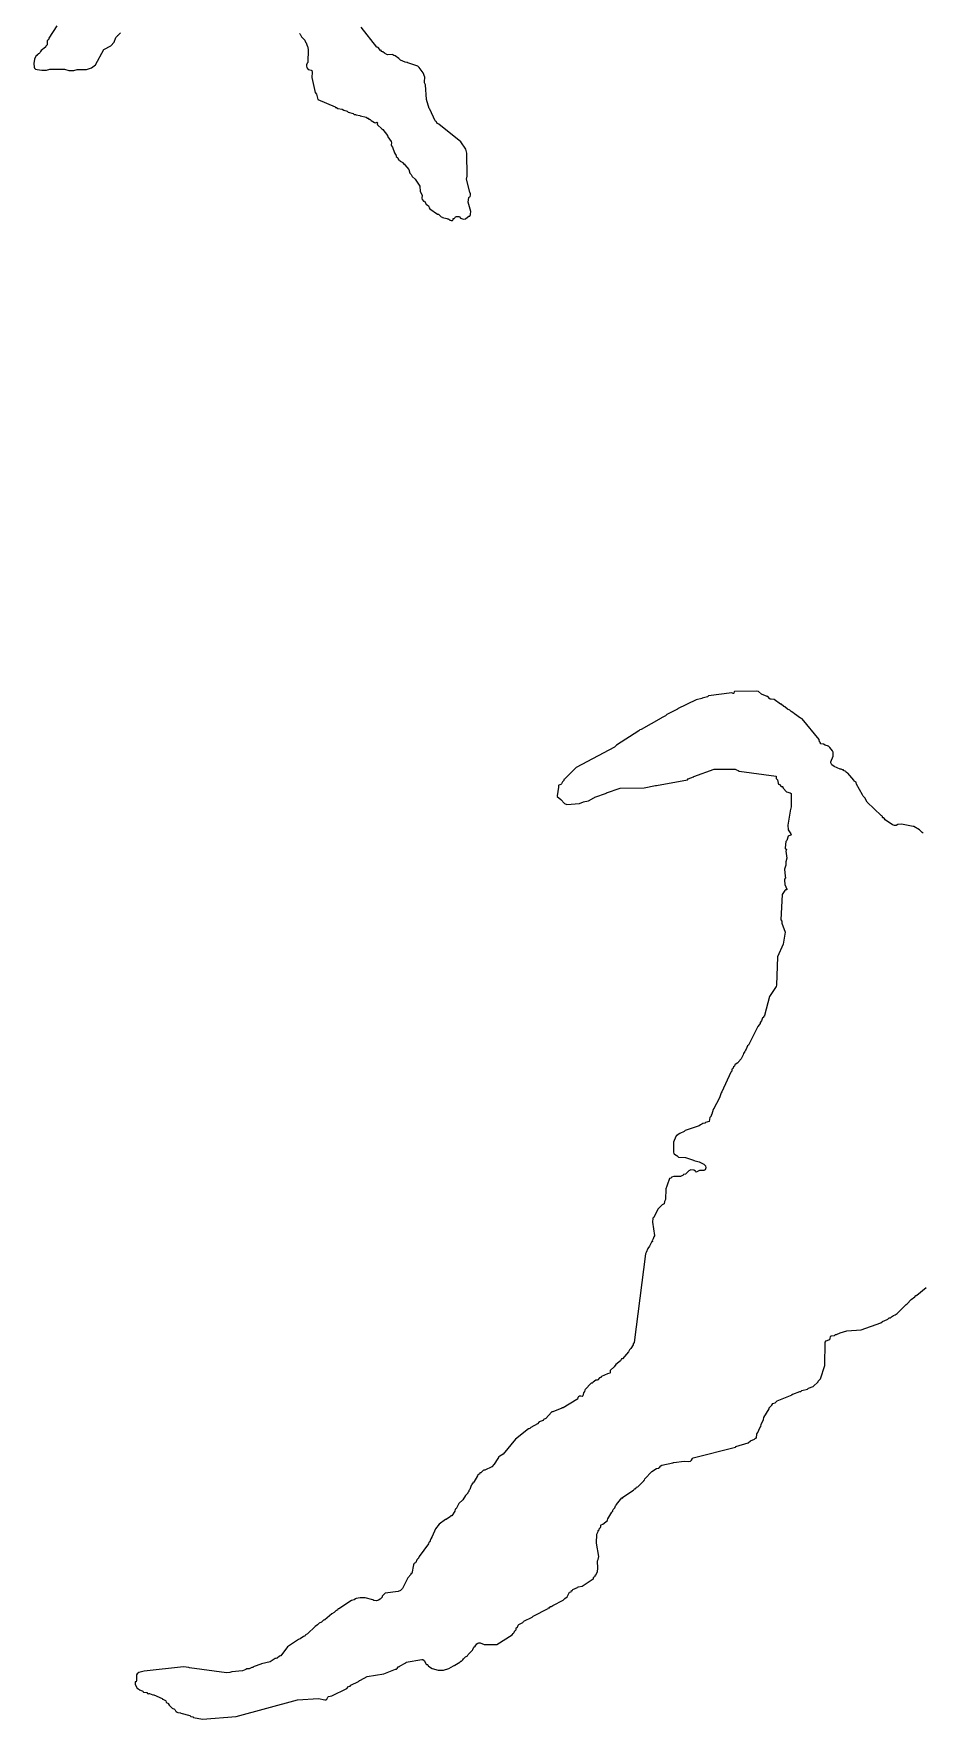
# Model space of a CAD drawing. Header units: inches. Extents: x -230 to 1081, y -574 to 1166.
# Drawn here: x 445.5 to 646.8, y -95.3 to 286.9 of the extents above; entities that cross this region are included whole.
import ezdxf

# ---------------------------------------------------------------- set-up
doc = ezdxf.new("R2010")
doc.units = ezdxf.units.IN
doc.header["$MEASUREMENT"] = 0
doc.layers.add('Layer 1', color=7, linetype='Continuous')

# ---------------------------------------------------------------- blocks, each defined once
blk = doc.blocks.new('block 2')
at = {"layer": 'Layer 1', "lineweight": 0}
for points in [[(512.11, -90.28), (512.28, -90.1), (513.02, -89.99), (516.41, -88.3), (516.83, -87.88), (517.15, -87.77), (517.36, -87.56), (519.06, -86.71), (519.27, -86.5), (519.34, -86.46), (519.5, -86.43), (521.04, -85.62), (524.82, -85.01), (527.42, -83.92), (527.64, -83.89), (527.74, -83.85), (527.83, -83.77), (528.06, -83.43), (528.13, -83.39), (528.3, -83.35), (528.37, -83.32), (528.52, -83.16), (529.6, -82.53), (529.81, -82.46), (529.83, -82.43), (529.83, -82.4), (529.86, -82.37), (533.4, -81.7), (533.67, -81.74), (533.94, -81.93), (534.41, -82.79), (534.48, -82.84), (534.65, -82.87), (534.73, -82.9), (534.78, -82.97), (534.88, -83.15), (534.94, -83.22), (535.79, -83.75), (537.13, -84.16), (538.3, -84.12), (539.51, -83.78), (540.58, -83.18), (540.82, -83.1), (540.84, -83.07), (540.85, -83.03), (540.87, -83.01), (542.03, -82.37), (542.06, -82.33), (542.11, -82.2), (542.14, -82.16), (542.22, -82.12), (542.38, -82.09), (542.46, -82.05), (542.73, -81.8), (542.85, -81.58), (543.3, -81.1), (543.73, -80.89), (543.94, -80.57), (544.89, -79.62), (544.96, -79.49), (545.1, -79.09), (545.2, -78.96), (545.53, -78.67), (545.9, -78.18), (546.1, -78.01), (546.37, -77.92), (546.6, -77.97), (547.54, -78.35), (550.4, -78.35), (553.9, -76.12), (554.1, -75.81), (554.31, -75.59), (554.35, -75.52), (554.38, -75.36), (554.42, -75.28), (554.49, -75.22), (554.67, -75.12), (554.74, -75.07), (554.8, -74.92), (554.81, -74.66), (554.84, -74.54), (554.88, -74.51), (555.01, -74.46), (555.06, -74.43), (555.26, -73.94), (555.37, -73.79), (556.33, -73.37), (556.38, -73.3), (556.48, -73.12), (556.54, -73.05), (558.44, -72.1), (558.66, -71.89), (562.04, -70.19), (562.07, -70.16), (562.12, -70.02), (562.15, -69.98), (562.2, -69.97), (562.31, -69.99), (562.36, -69.98), (562.39, -69.95), (562.44, -69.81), (562.47, -69.77), (562.57, -69.73), (562.79, -69.71), (562.89, -69.67), (563.1, -69.45), (565.43, -68.29), (565.86, -67.87), (566.38, -67.55), (566.91, -66.49), (566.98, -66.45), (567.16, -66.42), (567.23, -66.38), (567.27, -66.32), (567.3, -66.13), (567.34, -66.07), (567.38, -66.05), (567.5, -66.07), (567.55, -66.07), (567.58, -66.03), (567.63, -65.89), (567.66, -65.85), (568.67, -65.42), (568.68, -65.39), (568.69, -65.36), (568.71, -65.32), (568.95, -65.23), (569.77, -65.11), (572.04, -63.6), (572.16, -63.55), (572.21, -63.52), (572.42, -62.99), (572.46, -62.97), (572.59, -62.92), (572.63, -62.89), (572.67, -62.82), (572.7, -62.65), (572.74, -62.57), (572.78, -62.54), (572.91, -62.5), (572.95, -62.46), (573.23, -61.75), (573.33, -61.11), (573.24, -59.32), (573.37, -59.08), (573.52, -58.37), (572.98, -55.33), (573.09, -53.3), (573.37, -52.72), (573.38, -52.69), (573.37, -52.56), (573.37, -52.51), (573.58, -52.3), (573.6, -52.26), (573.58, -52.13), (573.58, -52.09), (573.65, -52), (573.83, -51.86), (573.9, -51.77), (573.96, -51.6), (574.01, -51.24), (574.08, -51.19), (574.43, -51.03), (575.49, -50.18), (575.53, -50.11), (575.6, -49.87), (576.5, -48.32), (576.66, -48.17), (576.7, -48.07), (576.72, -47.85), (576.76, -47.75), (577.17, -47.31), (577.29, -46.9), (577.44, -46.74), (577.47, -46.65), (577.5, -46.58), (578.77, -45.1), (578.82, -45.09), (578.94, -45.11), (578.98, -45.1), (579, -45.06), (578.97, -44.93), (578.98, -44.89), (581.42, -43.3), (581.44, -43.26), (581.5, -43.13), (581.53, -43.09), (581.6, -43.05), (581.76, -43.02), (581.84, -42.98), (581.9, -42.92), (582, -42.73), (582.06, -42.67), (582.37, -42.56), (583.75, -41.18), (583.76, -41.12), (583.79, -41.11), (583.83, -41.1), (583.86, -41.08), (583.96, -40.76), (585.55, -39.07), (586.61, -38.43), (587.01, -38.38), (587.14, -38.32), (587.27, -38.2), (587.56, -37.79), (587.77, -37.69), (590.31, -37.16), (590.45, -37.08), (590.53, -37.05), (592.84, -36.78), (593.76, -36.85), (594.2, -36.79), (594.34, -36.74), (594.53, -36.56), (594.74, -36.15), (594.87, -36), (604.5, -33.56), (604.56, -33.48), (604.61, -33.45), (607.36, -32.61), (607.89, -32.18), (608.84, -31.76), (608.87, -31.72), (608.95, -31.55), (608.99, -31.54), (609.12, -31.56), (609.16, -31.55), (609.27, -31.3), (609.31, -30.76), (609.37, -30.59), (609.6, -30.28), (610.01, -29.22), (610.22, -28.9), (610.33, -28.48), (610.86, -27.31), (610.96, -26.89), (612.12, -24.88), (612.14, -24.84), (612.12, -24.71), (612.12, -24.67), (612.76, -24.03), (612.97, -23.71), (613.5, -23.5), (613.93, -23.08), (617.31, -21.7), (617.32, -21.68), (617.31, -21.62), (617.31, -21.6), (617.35, -21.58), (617.53, -21.6), (619.11, -20.96), (619.28, -20.97), (619.33, -20.96), (619.48, -20.79), (619.54, -20.75), (620.81, -20.43), (621.02, -20.22), (622.08, -19.79), (623.24, -18.74), (623.27, -18.65), (623.77, -18.1), (624.73, -15.03), (624.83, -9.74), (625.07, -9.5), (625.66, -9.28), (625.89, -9.1), (625.97, -8.91), (626.04, -8.49), (626.1, -8.36), (626.25, -8.32), (626.95, -8.25), (627.16, -8.04), (627.2, -8.03), (627.33, -8.05), (627.37, -8.04), (628.22, -7.62), (629.7, -7.2), (632.98, -6.98), (637.43, -5.4), (637.85, -5.08), (638.91, -4.65), (639.03, -4.56), (639.23, -4.32), (639.34, -4.23), (639.41, -4.22), (639.58, -4.24), (639.65, -4.23), (639.87, -4.02), (640.08, -3.91), (640.29, -3.7), (640.7, -3.54), (641.17, -3.26), (643.2, -1.22), (643.44, -1.11), (644.31, -0.1), (645.16, 0.53), (645.19, 0.58), (645.24, 0.7), (645.27, 0.75), (645.34, 0.78), (645.51, 0.82), (645.58, 0.85), (647.7, 2.65)], [(450.66, 288.74), (448.86, 285.88), (448.85, 285.84), (448.86, 285.72), (448.86, 285.67), (448.58, 285.41), (448.54, 285.35), (448.49, 285.01), (448.54, 284.4), (448.22, 284.08), (448.19, 284.02), (448.15, 283.92), (448.12, 283.87), (447.16, 283.13), (446.97, 282.86), (446.85, 282.6), (446.79, 282.53), (446.72, 282.47), (446.53, 282.39), (446.48, 282.34), (446.4, 282.21), (446.25, 282.15), (446.23, 282.1), (446.23, 282.03), (446.21, 281.97), (446.17, 281.96), (446.04, 281.98), (446, 281.97), (445.61, 281.13), (445.46, 280.17), (445.54, 279.36), (445.66, 279.08), (445.87, 278.92), (446.21, 278.79), (447.26, 278.64), (448.33, 278.68), (449.07, 278.9), (452.46, 278.9), (453.41, 278.58), (454.57, 278.58), (455.32, 278.79), (457.43, 278.79), (458.58, 279.22), (459.45, 279.85), (461.35, 283.34), (462.94, 284.19), (463.68, 285.04), (464.1, 286.09), (464.47, 286.41), (464.53, 286.52), (464.54, 286.58), (464.57, 286.59), (464.6, 286.6), (465.15, 287.15)], [(505.66, 286.98), (505.82, 286.84), (506.14, 286.2), (506.88, 285.43), (507, 285.08), (507.03, 285.07), (507.06, 285.06), (507.09, 285.04), (507.3, 284.6), (507.41, 284.19), (507.43, 284.14), (507.47, 284.12), (507.5, 284.1), (507.52, 284.08), (507.66, 283.33), (507.58, 280.42), (507.45, 280.26), (507.3, 279.85), (507.27, 279.54), (507.33, 279.3), (507.42, 279.12), (507.65, 278.84), (507.73, 278.79), (508.34, 278.67), (508.47, 278.58), (508.55, 278.24), (508.47, 276.99), (509.21, 273.6), (509.53, 273.18), (509.84, 272.01), (513.76, 270.32), (513.78, 270.3), (513.79, 270.27), (513.82, 270.24), (513.87, 270.21), (514.03, 270.22), (514.08, 270.21), (514.4, 270), (515.35, 269.79), (515.77, 269.58), (516.51, 269.37), (516.73, 269.15), (517.89, 268.84), (518.1, 268.62), (518.15, 268.62), (518.31, 268.62), (518.39, 268.61), (518.53, 268.52), (519.37, 268.41), (519.39, 268.4), (519.4, 268.37), (519.43, 268.33), (519.48, 268.31), (520.8, 267.97), (521.07, 267.78), (521.11, 267.77), (521.23, 267.78), (521.28, 267.78), (521.31, 267.74), (521.36, 267.61), (521.39, 267.57), (521.46, 267.53), (521.63, 267.49), (521.7, 267.46), (521.93, 267.22), (522.66, 266.76), (522.87, 266.72), (523.21, 266.83), (523.29, 266.82), (523.35, 266.74), (523.34, 266.66), (523.31, 266.58), (523.29, 266.51), (523.38, 266.24), (524.35, 265.34), (524.57, 265.24), (525.62, 263.86), (525.66, 263.79), (525.69, 263.62), (525.73, 263.54), (526.47, 262.48), (526.53, 262.18), (526.5, 261.7), (526.57, 261.53), (526.8, 261.18), (527.21, 259.94), (527.41, 259.57), (527.63, 259.31), (527.64, 259.27), (527.63, 259.14), (527.63, 259.1), (527.95, 258.78), (528.16, 258.35), (528.21, 258.32), (528.32, 258.28), (528.37, 258.25), (528.4, 258.2), (528.44, 258.08), (528.48, 258.04), (528.63, 257.94), (528.96, 257.82), (529.12, 257.72), (529.15, 257.66), (529.19, 257.47), (529.22, 257.4), (529.26, 257.39), (529.43, 257.4), (529.54, 257.19), (530.49, 256.13), (530.7, 255.28), (530.76, 255.2), (531.02, 254.97), (531.23, 254.54), (531.87, 253.91), (532.93, 252.32), (533.03, 251.15), (533.46, 250.31), (533.4, 249.61), (533.46, 249.35), (533.53, 249.25), (533.83, 248.99), (533.93, 248.97), (533.99, 248.93), (534.41, 248.3), (534.94, 247.87), (534.98, 247.77), (535.04, 247.45), (535.2, 247.21), (537, 246.03), (537.1, 246), (537.16, 245.97), (537.78, 245.4), (538.07, 245.31), (538.09, 245.28), (538.1, 245.25), (538.12, 245.22), (539.09, 245.01), (539.28, 244.91), (539.32, 244.9), (539.45, 244.91), (539.49, 244.91), (539.84, 244.64), (540.04, 244.57), (540.34, 244.59), (540.45, 244.67), (540.5, 244.8), (540.52, 244.93), (540.55, 245.01), (540.59, 245.02), (540.72, 245), (540.76, 245.01), (540.94, 245.28), (541.06, 245.37), (541.29, 245.44), (541.82, 245.44), (541.92, 245.37), (542.14, 245.12), (542.89, 244.9), (543.2, 244.91), (543.34, 244.95), (543.73, 245.33), (544.04, 245.54), (544.09, 245.55), (544.21, 245.53), (544.26, 245.54), (544.46, 245.95), (544.47, 245.97), (544.49, 246.58), (543.94, 248.72), (544.04, 249.78), (544.11, 249.86), (544.28, 249.93), (544.36, 249.99), (544.48, 250.3), (544.42, 250.64), (544.28, 250.96), (543.56, 253.93), (543.7, 254.59), (543.62, 259.84), (543.36, 260.73), (542.24, 262.38), (537.27, 266.4), (536.93, 266.55), (536.84, 266.61), (536.81, 266.68), (536.74, 266.93), (536.67, 266.99), (536.49, 267.08), (536.42, 267.14), (535.26, 269.79), (535.22, 269.84), (535.09, 269.93), (535.04, 270), (534.51, 272.01), (534.25, 275.34), (534.04, 275.8), (533.99, 276.04), (534.09, 277.09), (533.68, 278.07), (532.84, 279.29), (532.54, 279.53), (530.22, 280.29), (530.2, 280.32), (530.19, 280.35), (530.17, 280.38), (529.64, 280.48), (528.6, 280.9), (528.23, 281.27), (527.34, 281.9), (527.1, 281.97), (526.87, 282.13), (526.75, 282.18), (525.74, 282.13), (525.51, 282.18), (524.96, 282.48), (524.56, 282.81), (524.49, 282.85), (524.32, 282.88), (524.24, 282.92), (524.23, 282.96), (524.25, 283.09), (524.24, 283.13), (524.2, 283.14), (524.08, 283.12), (524.03, 283.13), (523.5, 283.77), (523.43, 283.8), (523.26, 283.84), (523.19, 283.87), (519.69, 288.42)], [(647.07, 105.67), (646.81, 105.81), (646.22, 106.42), (644.95, 107.16), (644.91, 107.17), (644.74, 107.16), (642.15, 107.71), (641.26, 107.59), (640.93, 107.41), (640.78, 107.38), (640.5, 107.37), (640.08, 107.54), (638.44, 108.66), (638.17, 109.06), (638.1, 109.1), (637.92, 109.13), (637.85, 109.17), (637.81, 109.24), (637.79, 109.41), (637.75, 109.49), (637.68, 109.54), (637.5, 109.65), (634.33, 112.68), (633.83, 113.62), (633.41, 114.04), (633.3, 114.36), (631.93, 116.79), (631.86, 117.12), (631.82, 117.21), (631.72, 117.31), (631.4, 117.43), (631.29, 117.64), (629.94, 119.27), (629.68, 119.38), (629.61, 119.47), (629.55, 119.57), (629.49, 119.65), (628.96, 119.86), (628.96, 119.88), (628.96, 119.95), (628.96, 119.97), (628.92, 119.98), (628.75, 119.97), (628.43, 120.18), (628.39, 120.19), (628.22, 120.18), (626.83, 120.76), (626.34, 121.11), (626.1, 121.56), (626.1, 121.81), (626.61, 123.13), (626.67, 123.51), (626.63, 123.99), (626.49, 124.3), (625.91, 125.1), (625.68, 125.26), (625.62, 125.28), (625.6, 125.31), (625.59, 125.34), (625.57, 125.37), (624.83, 125.58), (624.41, 125.79), (623.77, 125.9), (623.76, 125.96), (623.78, 126.15), (623.77, 126.21), (623.73, 126.24), (623.6, 126.29), (623.56, 126.32), (623.46, 126.85), (619.6, 131.55), (619.33, 131.72), (619.23, 131.75), (617.84, 132.67), (617.53, 132.99), (617.1, 133.2), (616.78, 133.52), (616.25, 133.73), (615.67, 134.29), (615.51, 134.37), (615.42, 134.39), (614.85, 134.86), (614.68, 134.92), (613.29, 135.96), (612.57, 136), (612.34, 136.06), (612.2, 136.17), (611.91, 136.59), (611.84, 136.63), (611.68, 136.66), (610.42, 137.2), (609.69, 137.74), (609.37, 137.86), (604.29, 137.76), (604.23, 137.67), (604.13, 137.4), (604.08, 137.33), (603.94, 137.33), (603.66, 137.44), (598.36, 136.8), (598.22, 136.64), (598.15, 136.59), (596.98, 136.27), (596.94, 136.25), (596.91, 136.22), (596.89, 136.19), (596.88, 136.17), (595.61, 135.85), (591.37, 133.84), (591.35, 133.81), (591.34, 133.79), (591.32, 133.76), (588.94, 132.57), (588.83, 132.48), (588.63, 132.24), (588.51, 132.14), (587.72, 131.8), (587.7, 131.77), (587.69, 131.74), (587.67, 131.72), (583.11, 129.18), (582.8, 129.07), (582.58, 128.86), (577.5, 125.58), (577.08, 125.16), (568.4, 120.5), (565.64, 117.85), (565.61, 117.78), (565.57, 117.61), (565.54, 117.53), (565.33, 117.32), (565.05, 116.82), (564.9, 116.69), (564.46, 116.56), (564.37, 116.47), (564.35, 116.35), (564.38, 116.07), (564.05, 114.14), (564.06, 113.93), (564.9, 113.3), (565.75, 112.34), (566.27, 112.14), (569.14, 112.34), (569.69, 112.61), (569.93, 112.68), (569.96, 112.71), (569.97, 112.75), (569.98, 112.77), (571.15, 112.98), (572.36, 113.69), (572.58, 113.74), (572.6, 113.77), (572.61, 113.8), (572.63, 113.83), (575.23, 114.69), (575.25, 114.72), (575.26, 114.76), (575.28, 114.78), (578.33, 115.82), (583.8, 115.92), (586.37, 116.48), (586.61, 116.47), (593.6, 117.74), (593.81, 117.96), (595.02, 118.4), (595.04, 118.43), (595.06, 118.46), (595.08, 118.49), (599.63, 120.18), (604.4, 120.18), (604.71, 119.97), (605.14, 119.86), (605.33, 119.7), (613.71, 118.59), (613.74, 118.5), (613.71, 118.06), (613.78, 117.94), (614.03, 117.74), (614.17, 116.98), (614.24, 116.79), (614.28, 116.76), (614.46, 116.69), (614.88, 116.26), (614.95, 116.23), (615.13, 116.19), (615.2, 116.16), (615.23, 116.09), (615.3, 115.84), (616.04, 114.99), (616.91, 114.79), (617.1, 114.67), (617.1, 111.6), (616.88, 110.7), (616.89, 110.6), (616.38, 107.46), (616.47, 106.42), (617.04, 105.52), (617.1, 105.25), (617.06, 105.21), (616.78, 105.14), (616.6, 105.06), (616.47, 104.93), (616.15, 103.98), (615.98, 103.82), (615.94, 103.77), (615.73, 102.29), (615.77, 102.11), (615.87, 102.07), (615.97, 102.07), (616.04, 101.97), (616.04, 101.89), (615.94, 101.54), (616.15, 99.96), (615.94, 99.11), (615.94, 98.37), (615.73, 97.94), (615.63, 97.45), (615.73, 95.93), (615.83, 95.51), (615.62, 95.19), (615.58, 94.96), (615.67, 94.04), (616.13, 92.96), (616.15, 92.86), (616.1, 92.82), (615.83, 92.76), (615.67, 92.61), (615.08, 91.77), (614.77, 85.98), (614.98, 85.66), (614.99, 85.61), (614.99, 85.5), (615.01, 85.26), (615.73, 83.23), (615.3, 80.47), (614.03, 77.62), (613.82, 71.16), (613.69, 70.86), (612.24, 68.64), (611.06, 64.33), (611.07, 64.22), (611.07, 64.17), (611.03, 64.14), (610.9, 64.09), (610.86, 64.06), (610.85, 64.01), (610.86, 63.9), (610.86, 63.85), (610.82, 63.82), (610.68, 63.78), (610.64, 63.75), (610.43, 63.11), (610.11, 62.69), (610.1, 62.65), (610.12, 62.52), (610.11, 62.47), (609.9, 62.16), (609.58, 61.84), (607.47, 57.6), (607.42, 57.54), (607.25, 57.39), (606.94, 56.65), (606.77, 56.45), (606.64, 56.16), (606.3, 55.7), (606.23, 55.37), (605.79, 54.49), (605.19, 53.82), (605.09, 53.65), (605.03, 53.58), (604.4, 53.16), (604.36, 53.09), (604.29, 52.84), (604.08, 52.63), (603.87, 52.2), (603.83, 52.18), (603.7, 52.13), (603.66, 52.1), (603.64, 52), (603.66, 51.78), (603.66, 51.67), (603.44, 51.46), (601.43, 47.02), (601.22, 46.8), (600.9, 45.64), (599.5, 43.05), (599.47, 43.03), (599.44, 43.01), (599.42, 42.99), (599.13, 41.93), (599, 41.72), (598.99, 41.68), (599, 41.56), (599, 41.51), (598.74, 41.27), (598.68, 41.19), (598.57, 40.24), (598.53, 40.24), (597.67, 40.01), (597.65, 39.98), (597.64, 39.94), (597.62, 39.92), (597.09, 39.82), (596.86, 39.64), (596.59, 39.54), (596.24, 39.29), (593.07, 38.23), (592.86, 38.02), (591.9, 37.56), (591.69, 37.38), (591.65, 37.37), (591.52, 37.39), (591.48, 37.38), (591.45, 37.34), (591.4, 37.21), (591.37, 37.17), (591.27, 37.13), (591.17, 37.1), (591.09, 37.06), (591.04, 36.9), (591.01, 36.88), (590.98, 36.88), (590.95, 36.85), (590.42, 35.58), (590.46, 33.3), (590.56, 33.04), (590.63, 32.93), (591.11, 32.58), (591.2, 32.55), (591.27, 32.51), (591.5, 32.25), (591.58, 32.19), (593.17, 32.09), (595.02, 31.53), (595.05, 31.5), (595.06, 31.47), (595.08, 31.45), (596.24, 31.13), (597.33, 30.62), (597.7, 30.2), (597.81, 29.75), (597.62, 29.33), (597.36, 29.17), (596.35, 29.12), (595.77, 28.84), (595.61, 28.8), (595.54, 28.83), (595.4, 29.02), (595.08, 29.23), (594.37, 29.29), (593.94, 29.08), (593.28, 28.38), (593.14, 28.32), (592.75, 28.27), (592.72, 28.24), (592.67, 28.1), (592.64, 28.06), (592.02, 27.81), (590.52, 27.79), (590, 27.64), (589.97, 27.6), (589.89, 27.43), (589.82, 27.4), (589.64, 27.36), (589.57, 27.32), (589.05, 25.82), (588.94, 25.63), (588.7, 25), (588.62, 22.56), (588.41, 22.13), (588.3, 21.6), (588.21, 21.52), (587.88, 21.39), (586.87, 20.38), (585.97, 18.53), (585.76, 18.32), (585.66, 17.47), (586.18, 14.4), (586.16, 14.31), (585.97, 14.09), (585.87, 13.66), (585.66, 13.35), (585.64, 13.27), (585.67, 13.1), (585.66, 13.03), (585.62, 13), (585.48, 12.95), (585.44, 12.92), (585.02, 11.97), (584.6, 11.44), (584.28, 10.59), (584.07, 10.28), (581.52, -9.82), (581.31, -10.16), (581.3, -10.2), (581.32, -10.33), (581.31, -10.37), (580.79, -11.22), (580.47, -11.54), (580.26, -11.96), (578.88, -13.55), (578.84, -13.56), (578.71, -13.54), (578.67, -13.55), (578.46, -13.97), (577.4, -14.82), (577.02, -15.37), (576.13, -16.2), (576.08, -16.41), (576.09, -16.71), (576.02, -16.83), (575.49, -16.94), (574.11, -17.57), (574.09, -17.61), (574.04, -17.74), (574.01, -17.78), (573.93, -17.82), (573.76, -17.85), (573.69, -17.89), (573.27, -18.31), (573.17, -18.36), (572.84, -18.42), (572.22, -18.84), (572, -19.05), (571.96, -19.07), (571.83, -19.05), (571.79, -19.05), (570.41, -20.54), (570.37, -20.64), (570.3, -20.96), (570.09, -21.28), (569.88, -21.97), (569.77, -22.12), (569.46, -22.02), (569.17, -22.04), (568.93, -22.15), (568.78, -22.33), (568.67, -22.67), (568.58, -22.75), (565.43, -24.67), (565.38, -24.67), (565.22, -24.67), (565.17, -24.69), (565.15, -24.72), (565.13, -24.75), (565.11, -24.77), (563.1, -25.55), (562.88, -25.57), (562.79, -25.62), (561.51, -27.1), (560.99, -27.31), (560.96, -27.35), (560.91, -27.48), (560.88, -27.52), (560.03, -27.84), (559.61, -28.27), (558.13, -29.11), (557.91, -29.32), (557.67, -29.39), (557.6, -29.43), (554.67, -31.8), (551.88, -35.15), (551.06, -35.59), (550.82, -35.78), (550.76, -35.89), (550.67, -36.17), (549.84, -37.47), (549.26, -38.02), (547.72, -38.78), (547.45, -38.81), (547.33, -38.85), (546.8, -39.38), (546.76, -39.39), (546.63, -39.38), (546.58, -39.38), (546.54, -39.45), (546.51, -39.63), (546.48, -39.7), (546.41, -39.74), (546.23, -39.77), (546.16, -39.81), (546.13, -39.88), (546.06, -40.12), (545.21, -41.5), (545.17, -41.53), (545.04, -41.58), (545, -41.61), (544.99, -41.65), (545, -41.77), (545, -41.82), (544.96, -41.84), (544.83, -41.9), (544.79, -41.92), (544.78, -41.97), (544.79, -42.09), (544.79, -42.14), (544.75, -42.16), (544.61, -42.21), (544.57, -42.24), (544.26, -43.2), (544.04, -43.41), (544.03, -43.45), (544.04, -43.62), (543.83, -43.83), (543.82, -43.87), (543.84, -44), (543.83, -44.04), (543.3, -44.57), (542.67, -45.52), (541.82, -46.37), (541.19, -47.54), (541.15, -47.56), (541.02, -47.61), (540.97, -47.64), (540.87, -48.07), (540.23, -49.12), (540.19, -49.13), (540.02, -49.12), (540, -49.16), (539.94, -49.29), (539.92, -49.34), (538.96, -49.97), (538.92, -49.98), (538.79, -49.97), (538.75, -49.97), (537.37, -51.03), (536.53, -52.09), (535.78, -53.84), (535.57, -54.1), (535.56, -54.14), (535.57, -54.31), (535.52, -54.38), (535.41, -54.47), (535.36, -54.52), (535.26, -55.05), (535.22, -55.08), (535.09, -55.13), (535.04, -55.16), (535.01, -55.23), (534.94, -55.48), (532.82, -58.34), (532.61, -58.87), (532.57, -58.89), (532.44, -58.94), (532.4, -58.97), (532.29, -59.12), (532.02, -59.77), (531.96, -59.83), (531.76, -59.92), (531.63, -60.07), (531.55, -60.25), (531.13, -62.25), (531.09, -62.26), (530.96, -62.25), (530.92, -62.25), (530.9, -62.3), (530.92, -62.42), (530.92, -62.46), (530.27, -63.18), (529.01, -65.64), (528.56, -66.06), (528.03, -66.33), (525.09, -66.7), (524.46, -67.34), (524.39, -67.58), (524.35, -67.65), (523.99, -68.02), (523.6, -68.3), (523.13, -68.44), (522.55, -68.39), (522.34, -68.18), (520.54, -67.76), (519.42, -67.73), (518.53, -67.87), (518.38, -67.94), (518.1, -68.18), (517.47, -68.39), (514.64, -70.23), (514.48, -70.26), (514.4, -70.3), (514.37, -70.34), (514.32, -70.47), (514.29, -70.51), (514.21, -70.55), (514.04, -70.59), (513.97, -70.62), (513.55, -71.04), (513.02, -71.36), (511.43, -72.74), (511.36, -72.77), (511.19, -72.8), (511.12, -72.84), (510.69, -73.27), (510.16, -73.48), (509.74, -73.9), (509.21, -74.22), (507.52, -75.91), (506.99, -76.23), (506.96, -76.27), (506.91, -76.4), (506.88, -76.44), (506.56, -76.55), (505.82, -77.08), (505.5, -77.18), (502.96, -78.88), (501.48, -80.89), (501.41, -80.93), (501.16, -80.99), (500.63, -81.42), (500.54, -81.45), (500.32, -81.48), (500.21, -81.52), (499.04, -82.26), (497.05, -82.7), (496.93, -82.79), (495.4, -83.29), (495.28, -83.37), (495.13, -83.54), (495.09, -83.54), (494.92, -83.54), (494.28, -83.85), (494.15, -83.87), (493.88, -83.84), (493.75, -83.85), (493.51, -84.02), (492.8, -84.32), (490.35, -84.54), (489.93, -84.66), (489.14, -84.73), (480.76, -83.62), (480.62, -83.54), (479.41, -83.38), (470.5, -84.34), (469.29, -84.7), (468.93, -85.01), (468.76, -85.23), (468.74, -86.51), (468.66, -86.82), (468.62, -86.82), (468.48, -86.81), (468.45, -86.82), (468.42, -86.93), (468.45, -87.35), (468.87, -88.3), (468.91, -88.31), (469.08, -88.3), (469.13, -88.35), (469.21, -88.48), (469.35, -88.53), (469.37, -88.55), (469.37, -88.59), (469.4, -88.62), (470.03, -88.83), (470.15, -88.92), (470.29, -89.09), (470.35, -89.15), (471.09, -89.25), (471.25, -89.43), (471.3, -89.46), (471.41, -89.48), (471.62, -89.45), (471.73, -89.46), (472.47, -89.78), (472.52, -89.79), (472.63, -89.78), (472.68, -89.78), (474.55, -90.57), (474.64, -90.69), (474.69, -90.74), (475.33, -91.05), (475.38, -91.13), (475.47, -91.37), (475.54, -91.48), (475.64, -91.54), (475.87, -91.63), (475.96, -91.69), (476.17, -92.11), (476.81, -92.75), (477.34, -92.96), (477.42, -93.06), (477.55, -93.38), (477.76, -93.49), (477.97, -93.7), (478.13, -93.75), (478.72, -93.81), (478.73, -93.82), (478.75, -93.85), (478.77, -93.89), (478.82, -93.91), (480.83, -94.44), (481.04, -94.65), (481.57, -94.76), (481.62, -94.78), (481.68, -94.87), (483.69, -95.29), (491.32, -94.65), (505.25, -90.88), (509.99, -90.6), (511.41, -90.85), (511.64, -90.84), (511.9, -90.7), (512.11, -90.28)]]:
    blk.add_lwpolyline(points, dxfattribs=at)

msp = doc.modelspace()

# ---------------------------------------------------------------- block references
at = {"layer": 'Layer 1'}
msp.add_blockref('block 2', (0, 0), dxfattribs=at)

doc.saveas('drawing.dxf')
